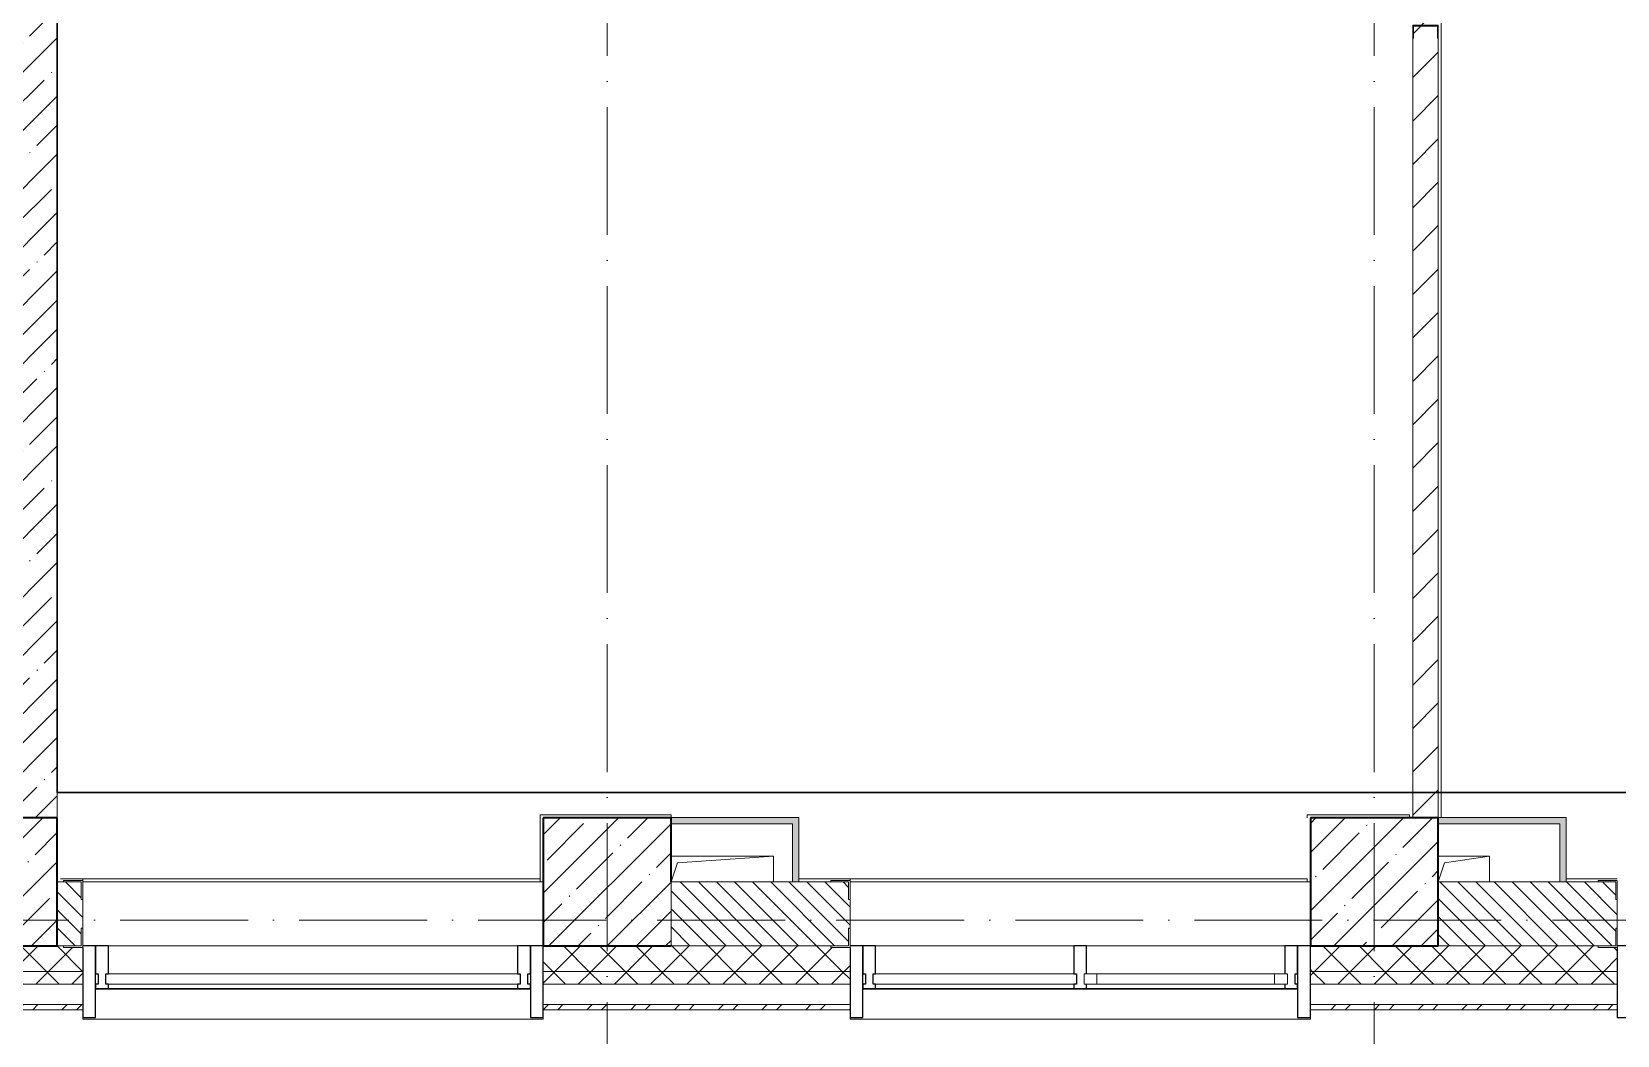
# Model space of a CAD drawing. Header units: millimetres. Extents: x -17017 to 628417, y -109036 to 199237.
# Drawn here: x 7080 to 13280, y -106665 to -102740 of the extents above; entities that cross this region are included whole.
import ezdxf

# ---------------------------------------------------------------- set-up
doc = ezdxf.new("R2010")
doc.units = ezdxf.units.MM
doc.linetypes.add('50_200_ШТРИХ_1Т_ш5_п1_п1_', pattern=[700, 500, -100, 0, -100])
doc.linetypes.add('Штрих короткий', pattern=[300, 150, -150])
for name, color, linetype, lineweight in [('0-1', 7, 'Continuous', 5), ('0-2', 7, 'Continuous', 9), ('Импосты витража', 7, 'Continuous', 9), ('Импосты витража-1', 7, 'Continuous', 25), ('Каркас_Импост', 7, 'Continuous', 13), ('Каркас_Импост-1', 7, 'Continuous', 9), ('Несущие колонны', 7, 'Continuous', 9), ('Несущие колонны-1', 7, 'Continuous', 35), ('Обобщенные модели', 7, 'Continuous', 9), ('Общие ребра', 7, 'Continuous', 9), ('Окна', 7, 'Continuous', 9), ('Оси-2', 7, '50_200_ШТРИХ_1Т_ш5_п1_п1_', 9), ('Остекление-1', 7, 'Continuous', 9), ('Перемычка-1', 7, 'Штрих короткий', 9), ('Стены', 7, 'Continuous', 9), ('Стены-1', 7, 'Continuous', 13), ('стяжа', 7, 'Continuous', 30), ('Штриховка разреза-1', 7, 'Continuous', 9)]:
    doc.layers.add(name, color=color, linetype=linetype, lineweight=lineweight)
doc.layers.add('Штриховка разреза-4', color=1, linetype='Continuous', lineweight=9, true_color=0xff0000)
doc.layers.get('0-2').off()
pattern_1 = [(45, (0, 0), (-114.0493, 114.0493), []), (45, (114.05, 0), (-114.0493, 114.0493), [201.612, -40.322, 3.353, -36.97])]
pattern_2 = [(45, (0, 0), (-70.71068, 70.71068), []), (135, (0, 0), (-70.71068, -70.71068), [])]
pattern_3 = [(135, (0, 0), (-35.35534, -35.35534), [])]

# ---------------------------------------------------------------- blocks, each defined once
blk = doc.blocks.new('ось2эт')
at = {"layer": 'Оси-2'}
for p, q in [((9329.9, -108435.9), (9329.9, -54635.1)), ((12329.9, -108435.9), (12329.9, -54635.1)), ((96138.3, -106215.3), (-12388.8, -106215.3))]:
    blk.add_line(p, q, dxfattribs=at)
blk = doc.blocks.new('BSC_Колонна _Прямоугольная - 500х500-V70-АИ2_02_План отделки стен 2-го этажа _Часть 2_')
at = {"layer": 'Несущие колонны'}
h = blk.add_hatch(dxfattribs=at)
h.set_pattern_fill('FP_78', color=256, style=0, pattern_type=2)
h.set_pattern_definition([(45, (-22400, -150), (-114.0493, 114.0493), []), (45, (-22285.95, -150), (-114.0493, 114.0493), [201.613, -40.323, 3.353, -36.97])])
h.paths.add_polyline_path([(-250, -250), (250, -250), (250, 250), (-250, 250)], flags=0)
at = {"layer": 'Несущие колонны-1'}
for p, q in [((250, 250), (-250, 250)), ((-250, 250), (-250, -250)), ((250, -250), (250, 250)), ((-250, -250), (250, -250))]:
    blk.add_line(p, q, dxfattribs=at)
blk = doc.blocks.new('BSC_Колонна _Прямоугольная - 500х500-V141-АИ2_02_План отделки стен 2-го этажа _Часть 2_')
at = {"layer": 'Несущие колонны'}
h = blk.add_hatch(dxfattribs=at)
h.set_pattern_fill('FP_141', color=256, style=0, pattern_type=2)
h.set_pattern_definition([(45, (-17000, -150), (-114.0493, 114.0493), []), (45, (-16885.95, -150), (-114.0493, 114.0493), [201.612, -40.322, 3.353, -36.97])])
h.paths.add_polyline_path([(-250, -250), (250, -250), (250, 250), (-250, 250)], flags=0)
at = {"layer": 'Несущие колонны-1'}
for p, q in [((250, 250), (-250, 250)), ((-250, 250), (-250, -250)), ((250, -250), (250, 250)), ((-250, -250), (250, -250))]:
    blk.add_line(p, q, dxfattribs=at)
blk = doc.blocks.new('PNS_Панель прямоугольная1 - Нр_Стекло - 40мм-25293744-АИ2_02_План отделки стен 2-го этажа _Часть 2_')
at = {"layer": 'Остекление-1'}
for p, q in [((-800, 40), (800, 40)), ((-810, 0), (810, 0)), ((800, 0), (-800, 0))]:
    blk.add_line(p, q, dxfattribs=at)
blk = doc.blocks.new('Прямоугольный импост - Импост структурный с накладкой - 150мм-25651488-АИ2_02_План отделки стен 2-го этажа _Часть 2_')
at = {"layer": 'Импосты витража'}
for p, q in [((44650, -100), (46250, -100)), ((44650, -267), (46250, -267))]:
    blk.add_line(p, q, dxfattribs=at)
blk = doc.blocks.new('Прямоугольный импост - Импост структурный с накладкой - 150мм-25651501-АИ2_02_План отделки стен 2-го этажа _Часть 2_')
at = {"layer": 'Импосты витража-1'}
for p, q in [((-25, 0), (-25, 17)), ((-25, 17), (25, 17)), ((-15, 0), (-25, 0)), ((-15, -40), (-15, 0)), ((25, 0), (15, 0)), ((15, 0), (15, -40)), ((25, 17), (25, 0)), ((-25, -150), (-25, -40)), ((-25, -40), (-15, -40)), ((15, -40), (25, -40)), ((25, -40), (25, -150)), ((25, -150), (-25, -150))]:
    blk.add_line(p, q, dxfattribs=at)
blk = doc.blocks.new('PNS_Панель прямоугольная2 - Нр_Стекло - 40мм-26243474-АИ2_02_План отделки стен 2-го этажа _Часть 2_')
at = {"layer": 'Каркас_Импост'}
for p, q in [((-397.5, 0), (-397.5, 40)), ((-397.5, 40), (-347.5, 40)), ((-347.5, 40), (-347.5, 0)), ((397.5, 40), (347.5, 40)), ((347.5, 40), (347.5, 0)), ((397.5, 0), (397.5, 40)), ((-347.5, 0), (-397.5, 0)), ((347.5, 0), (397.5, 0))]:
    blk.add_line(p, q, dxfattribs=at)
at = {"layer": 'Каркас_Импост-1'}
for p, q in [((-347.5, 40), (347.5, 40)), ((-347.5, 0), (347.5, 0))]:
    blk.add_line(p, q, dxfattribs=at)
blk = doc.blocks.new('Прямоугольный импост - Импост структурный с накладкой - 150мм-25647633-АИ2_02_План отделки стен 2-го этажа _Часть 2_')
at = {"layer": 'Импосты витража-1'}
for p, q in [((-25, 0), (-25, 17)), ((-25, 17), (25, 17)), ((-15, 0), (-25, 0)), ((-15, -40), (-15, 0)), ((25, 17), (25, 0)), ((-25, -150), (-25, -40)), ((-25, -40), (-15, -40)), ((25, -40), (25, -150)), ((25, -150), (-25, -150))]:
    blk.add_line(p, q, dxfattribs=at)
blk = doc.blocks.new('Прямоугольный импост - Импост структурный с накладкой - 150мм-25647642-АИ2_02_План отделки стен 2-го этажа _Часть 2_')
at = {"layer": 'Импосты витража'}
for p, q in [((42475, -100), (43250, -100)), ((42475, -267), (43250, -267))]:
    blk.add_line(p, q, dxfattribs=at)
blk = doc.blocks.new('Прямоугольный импост - Импост структурный с накладкой - 150мм-V150-АИ2_02_План отделки стен 2-го этажа _Часть 2_')
at = {"layer": 'Импосты витража-1'}
for p, q in [((-25, 0), (-25, 17)), ((-25, 17), (25, 17)), ((25, 0), (15, 0)), ((15, 0), (15, -40)), ((25, 17), (25, 0)), ((-25, -150), (-25, -40)), ((15, -40), (25, -40)), ((25, -40), (25, -150)), ((25, -150), (-25, -150))]:
    blk.add_line(p, q, dxfattribs=at)
blk = doc.blocks.new('PNS_Панель прямоугольная1 - Нр_Стекло - 40мм-25259299-АИ2_02_План отделки стен 2-го этажа _Часть 2_')
at = {"layer": 'Остекление-1'}
for p, q in [((-387.5, 40), (387.5, 40)), ((-397.5, 0), (397.5, 0)), ((387.5, 0), (-387.5, 0))]:
    blk.add_line(p, q, dxfattribs=at)
blk = doc.blocks.new('Прямоугольный импост - Импост структурный с накладкой - 150мм-25647644-АИ2_02_План отделки стен 2-го этажа _Часть 2_')
at = {"layer": 'Импосты витража-1'}
for p, q in [((-25, 0), (-25, 17)), ((-25, 17), (25, 17)), ((-15, 0), (-25, 0)), ((-15, -40), (-15, 0)), ((25, 0), (15, 0)), ((15, 0), (15, -40)), ((25, 17), (25, 0)), ((-25, -150), (-25, -40)), ((-25, -40), (-15, -40)), ((15, -40), (25, -40)), ((25, -40), (25, -150)), ((25, -150), (-25, -150))]:
    blk.add_line(p, q, dxfattribs=at)
blk = doc.blocks.new('Прямоугольный импост - Откос НВФ_50х280 мм-V159-АИ2_02_План отделки стен 2-го этажа _Часть 2_')
at = {"layer": 'Импосты витража-1'}
for p, q in [((-50, 130), (0, 130)), ((-50, -150), (-50, 130)), ((0, 130), (0, -150)), ((0, -150), (-50, -150))]:
    blk.add_line(p, q, dxfattribs=at)
blk = doc.blocks.new('Прямоугольный импост - Откос НВФ_50х280 мм-25995273-АИ2_02_План отделки стен 2-го этажа _Часть 2_')
at = {"layer": 'Импосты витража-1'}
for p, q in [((0, 130), (-50, 130)), ((-50, 130), (-50, -150)), ((0, -144), (0, 130)), ((-50, -150), (0, -150))]:
    blk.add_line(p, q, dxfattribs=at)
blk = doc.blocks.new('Прямоугольный импост - Откос НВФ_50х280 мм-V161-АИ2_02_План отделки стен 2-го этажа _Часть 2_')
at = {"layer": 'Импосты витража-1'}
for p, q in [((-50, 130), (0, 130)), ((-50, -150), (-50, 130)), ((0, 130), (0, -150)), ((0, -150), (-50, -150))]:
    blk.add_line(p, q, dxfattribs=at)
blk = doc.blocks.new('Прямоугольный импост - Откос НВФ_50х280 мм-25993838-АИ2_02_План отделки стен 2-го этажа _Часть 2_')
at = {"layer": 'Импосты витража-1'}
for p, q in [((0, 130), (-50, 130)), ((-50, 130), (-50, -150)), ((0, -144), (0, 130)), ((-50, -150), (0, -150))]:
    blk.add_line(p, q, dxfattribs=at)
blk = doc.blocks.new('Проем_Дверь_Прямоугольный - 1800х2700h_оконные проемы-25805030-АИ2_02_План отделки стен 2-го этажа _Часть 2_')
at = {"layer": 'Перемычка-1'}
for p, q in [((900, 125), (-900, 125)), ((900, -125), (-900, -125))]:
    blk.add_line(p, q, dxfattribs=at)
blk = doc.blocks.new('Фахверк_СКБ_Уголок - 250_2700_1-27501432-АИ2_02_План отделки стен 2-го этажа _Часть 2_')
at = {"layer": 'Обобщенные модели'}
for p, q in [((200, 181), (125, 181)), ((125, 181), (125, 106)), ((131, 106), (131, 175)), ((131, 175), (200, 175)), ((200, 175), (200, 181)), ((125, 106), (131, 106)), ((131, -6), (125, -6)), ((125, -6), (125, -81)), ((131, -75), (131, -6)), ((125, -81), (200, -81)), ((200, -75), (131, -75)), ((200, -81), (200, -75))]:
    blk.add_line(p, q, dxfattribs=at)
blk = doc.blocks.new('Фахверк_СКБ_Уголок - 250_2700-27497298-АИ2_02_План отделки стен 2-го этажа _Часть 2_')
at = {"layer": 'Обобщенные модели'}
for p, q in [((200, 181), (125, 181)), ((125, 181), (125, 106)), ((131, 106), (131, 175)), ((131, 175), (200, 175)), ((200, 175), (200, 181)), ((125, 106), (131, 106)), ((131, -6), (125, -6)), ((125, -6), (125, -81)), ((131, -75), (131, -6)), ((125, -81), (200, -81)), ((200, -75), (131, -75)), ((200, -81), (200, -75))]:
    blk.add_line(p, q, dxfattribs=at)
blk = doc.blocks.new('154_Фахверк_СКБ_Швеллер - Тип_100_3550-28487752-АИ2_02_План отделки стен 2-го этажа _Часть 2_')
at = {"layer": 'Обобщенные модели'}
for p, q in [((175, 50), (125, 50)), ((125, 50), (125, -50)), ((128, 47), (175, 47)), ((128, -47), (128, 47)), ((175, 47), (175, 50)), ((125, -50), (175, -50)), ((175, -47), (128, -47)), ((175, -50), (175, -47))]:
    blk.add_line(p, q, dxfattribs=at)
blk = doc.blocks.new('AR_Отверстие прямоугольное _в плите_ - AR_Отверстие прямоугольное _в плите_-30511394-АИ2_02_План отделки стен 2-го этажа _Часть 2_')
at = {"layer": 'Обобщенные модели'}
for p, q in [((200, 50), (-200, 50)), ((-200, -50), (-175, 25)), ((-175, 25), (200, 50)), ((200, -50), (200, 50))]:
    blk.add_line(p, q, dxfattribs=at)
blk = doc.blocks.new('AR_Отверстие прямоугольное _в плите_ - AR_Отверстие прямоугольное _в плите_-30510712-АИ2_02_План отделки стен 2-го этажа _Часть 2_')
at = {"layer": 'Обобщенные модели'}
for p, q in [((100, 50), (-100, 50)), ((-100, -50), (-75, 25)), ((-75, 25), (100, 50)), ((100, -50), (100, 50))]:
    blk.add_line(p, q, dxfattribs=at)
blk = doc.blocks.new('Отлив_СКБ - Отлив витража_120_НВФ-31885687-АИ2_02_План отделки стен 2-го этажа _Часть 2_')
at = {"layer": 'Окна'}
for p, q in [((1750, -2), (50, -2)), ((0, -120), (0, -113)), ((0, -120), (1800, -120)), ((1800, -113), (1800, -120))]:
    blk.add_line(p, q, dxfattribs=at)
blk = doc.blocks.new('0125-Р-ОО-Ш2-АР-о_23_10_2024_rvt-1-АИ2_02_План отделки стен 2-го этажа _Часть 2_')
at = {"layer": 'Несущие колонны'}
h = blk.add_hatch(dxfattribs=at)
h.set_pattern_fill('FP_1', color=256, style=0, pattern_type=2)
h.set_pattern_definition(pattern_1)
h.paths.add_polyline_path([(19255.1, -100), (19650, -100), (19650, 400), (19150, 400), (19150, -100)], flags=0)
at = {"layer": 'Штриховка разреза-1'}
h = blk.add_hatch(dxfattribs=at)
h.set_pattern_fill('FP_1', color=256, style=0, pattern_type=2)
h.set_pattern_definition(pattern_1)
h.paths.add_polyline_path([(17250, 400), (17250, 7400), (17000, 7400), (17000, 400)], flags=0)
h = blk.add_hatch(dxfattribs=at)
h.set_pattern_fill('FP_3', color=256, style=0, pattern_type=2)
h.set_pattern_definition([(45, (0, 0), (-84.8528, 84.8528), [])])
h.paths.add_polyline_path([(22550, 400), (22650, 400), (22650, 3450), (22647, 3450), (22647, 3497), (22553, 3497), (22553, 3450), (22550, 3450), (22550, 1416.9)], flags=0)
h.paths.add_polyline_path([(22650, 3500), (22649.2, 5854), (22642.4, 5854), (22642.4, 5895.5), (22557.6, 5895.5), (22557.6, 5854), (22550, 5854), (22550, 3500), (22647, 3500)], flags=0)
h.paths.add_polyline_path([(22647, 7053), (22647, 7100), (22553, 7100), (22553, 7053), (22644, 7053)], flags=0)
h = blk.add_hatch(dxfattribs=at)
h.set_pattern_fill('FP_2', color=256, style=0, pattern_type=2)
h.set_pattern_definition(pattern_3)
h.paths.add_polyline_path([(17250, -100), (17344, -100), (17344, -31), (17350, -31), (17350, 81), (17344, 81), (17344, 150), (17250, 150), (17250, -6)], flags=0)
h = blk.add_hatch(dxfattribs=at)
h.set_pattern_fill('FP_2', color=256, style=0, pattern_type=2)
h.set_pattern_definition(pattern_3)
h.paths.add_polyline_path([(20275, -100), (20344, -100), (20344, -31), (20350, -31), (20350, 81), (20344, 81), (20344, 150), (19650, 150), (19650, -100), (20187, -100)], flags=0)
h = blk.add_hatch(dxfattribs=at)
h.set_pattern_fill('FP_2', color=256, style=0, pattern_type=2)
h.set_pattern_definition(pattern_3)
h.paths.add_polyline_path([(25779, -100), (26344, -100), (26344, -31), (26350, -31), (26350, 81), (26344, 81), (26344, 150), (25156, 150), (25156, 81), (25150, 81), (25150, -31), (25156, -31), (25156, -100), (25313, -100)], flags=0)
h.paths.add_polyline_path([(23344, -100), (23344, -31), (23350, -31), (23350, 81), (23344, 81), (23344, 150), (22650, 150), (22650, -100), (23275, -100)], flags=0)
h = blk.add_hatch(dxfattribs=at)
h.set_pattern_fill('FP_81', color=256, style=0, pattern_type=2)
h.set_pattern_definition(pattern_2)
h.paths.add_polyline_path([(103134.1, -200), (103600, -200), (103600, -100), (94575, -100), (94575, -106), (94500, -106), (94500, -200), (102202.1, -200)], flags=0)
h.paths.add_polyline_path([(91850, -200), (92700, -200), (92700, -106), (92625, -106), (92625, -100), (84750, -100), (84750, -200), (91350, -200)], flags=0)
h.paths.add_polyline_path([(83562.3, -200), (83750, -200), (83750, -100), (82625, -100), (82625, -106), (82550, -106), (82550, -200), (83250, -200)], flags=0)
h.paths.add_polyline_path([(74750, -200), (74750, -100), (73425, -100), (73425, -106), (73350, -106), (73350, -200), (74242.4, -200)], flags=0)
h.paths.add_polyline_path([(71446.5, -200), (71550, -200), (71550, -106), (71475, -106), (71475, -100), (70425, -100), (70425, -106), (70350, -106), (70350, -200), (71200, -200)], flags=0)
h.paths.add_polyline_path([(67718.5, -200), (68549.7, -200), (68549.7, -106), (68475, -106), (68475, -100), (67425, -100), (67425, -106), (67350, -106), (67350, -200)], flags=0)
h.paths.add_polyline_path([(64700, -200), (65550, -200), (65550, -106), (65475, -106), (65475, -100), (64425, -100), (64425, -106), (64350, -106), (64350, -200), (64456.5, -200)], flags=0)
h.paths.add_polyline_path([(62550, -200), (62550, -106), (62475, -106), (62475, -100), (61425, -100), (61425, -106), (61350, -106), (61350, -200), (62126.6, -200)], flags=0)
h.paths.add_polyline_path([(56534.6, -200), (56550, -200), (56550, -106), (56475, -106), (56475, -100), (55425, -100), (55425, -106), (55350, -106), (55350, -200), (56200, -200)], flags=0)
h.paths.add_polyline_path([(53272.7, -200), (53550, -200), (53550, -106), (53475, -106), (53475, -100), (52425, -100), (52425, -106), (52350, -106), (52350, -200), (52806.7, -200)], flags=0)
h.paths.add_polyline_path([(50550, -200), (50550, -106), (50475, -106), (50475, -100), (49425, -100), (49425, -106), (49350, -106), (49350, -200), (50010.7, -200)], flags=0)
h.paths.add_polyline_path([(47475, -200), (47550, -200), (47550, -106), (47475, -106), (47475, -100), (46425, -100), (46425, -106), (46350, -106), (46350, -200), (47214.7, -200)], flags=0)
h.paths.add_polyline_path([(44550, -200), (44550, -106), (44475, -106), (44475, -100), (43425, -100), (43425, -106), (43350, -106), (43350, -200), (44418.8, -200)], flags=0)
h.paths.add_polyline_path([(40700, -200), (41550, -200), (41550, -106), (41475, -105.4), (41475, -100), (40150, -100), (40150, -200), (40690.8, -200)], flags=0)
h.paths.add_polyline_path([(38344, -200), (38350, -200), (38350, -106), (38275, -106), (38275, -100), (37150, -100), (37150, -200), (38275, -200)], flags=0)
h.paths.add_polyline_path([(35350, -200), (35350, -106), (35275, -106), (35275, -100), (34225, -100), (34225, -106), (34150, -106), (34150, -200), (35344, -200)], flags=0)
h.paths.add_polyline_path([(32275, -200), (32350, -200), (32350, -106), (32275, -106), (32275, -100), (31150, -100), (31150, -200), (31650, -200)], flags=0)
h.paths.add_polyline_path([(29350, -200), (29350, -106), (29275, -106), (29275, -100), (28150, -100), (28150, -200), (29344, -200)], flags=0)
h.paths.add_polyline_path([(25779, -200), (26350, -200), (26350, -106), (26275, -106), (26275, -100), (25225, -100), (25225, -106), (25150, -106), (25150, -200), (25313, -200)], flags=0)
h.paths.add_polyline_path([(22650, -200), (23350, -200), (23350, -106), (23275, -106), (23275, -100), (22150, -100), (22150, -200)], flags=0)
h.paths.add_polyline_path([(19255.1, -200), (20350, -200), (20350, -106), (20275, -106), (20275, -100), (19150, -100), (19150, -200)], flags=0)
h.paths.add_polyline_path([(16459.1, -200), (17350, -200), (17350, -106), (17275, -106), (17275, -100), (16225, -100), (16225, -106), (16150, -106), (16150, -200)], flags=0)
h.paths.add_polyline_path([(14595.1, -200), (15150, -200), (15150, -106), (15075, -106), (15075, -100), (9825, -100), (9825, -106), (9750, -106), (9750, -200), (13663.1, -200)], flags=0)
h.paths.add_polyline_path([(8150, -200), (8750, -200), (8750, -106), (8675, -106), (8675, -100), (-100, -100), (-100, -200), (8071.2, -200)], flags=0)
h = blk.add_hatch(dxfattribs=at)
h.set_pattern_fill('FP_81', color=256, style=0, pattern_type=2)
h.set_pattern_definition(pattern_2)
h.paths.add_polyline_path([(103600, -250), (103700, -250), (103700, -200), (94500, -200), (94500, -250), (103134.1, -250)], flags=0)
h.paths.add_polyline_path([(91950.2, -250), (92700, -250), (92700, -200), (84750, -200), (84750, -250), (91018.2, -250)], flags=0)
h.paths.add_polyline_path([(83562.3, -250), (83750, -250), (83750, -200), (82550, -200), (82550, -250), (82630.3, -250)], flags=0)
h.paths.add_polyline_path([(74242.4, -250), (74750, -250), (74750, -200), (73350, -200), (73350, -250), (73776.4, -250)], flags=0)
h.paths.add_polyline_path([(70350, -250), (71550, -250), (71550, -200), (70350, -200)], flags=0)
h.paths.add_polyline_path([(68549.7, -250), (68549.7, -200), (67350, -200), (67350, -250), (67718.5, -250)], flags=0)
h.paths.add_polyline_path([(64350, -250), (65550, -250), (65550, -200), (64350, -200)], flags=0)
h.paths.add_polyline_path([(62550, -250), (62550, -200), (61350, -200), (61350, -250), (62126.6, -250)], flags=0)
h.paths.add_polyline_path([(56550, -250), (56550, -200), (55350, -200), (55350, -250), (56534.6, -250)], flags=0)
h.paths.add_polyline_path([(53550, -250), (53550, -200), (52350, -200), (52350, -250), (53272.7, -250)], flags=0)
h.paths.add_polyline_path([(50550, -250), (50550, -200), (49350, -200), (49350, -250), (50010.7, -250)], flags=0)
h.paths.add_polyline_path([(47214.7, -250), (47550, -250), (47550, -200), (46350, -200), (46350, -250), (46748.7, -250)], flags=0)
h.paths.add_polyline_path([(43486.8, -250), (44550, -250), (44550, -200), (43350, -200), (43350, -250)], flags=0)
h.paths.add_polyline_path([(41550, -250), (41550, -200), (40150, -200), (40150, -250), (40690.8, -250)], flags=0)
h.paths.add_polyline_path([(37894.8, -250), (38350, -250), (38350, -200), (37150, -200), (37150, -250)], flags=0)
h.paths.add_polyline_path([(35098.9, -250), (35350, -250), (35350, -200), (34150, -200), (34150, -250), (34166.9, -250)], flags=0)
h.paths.add_polyline_path([(32302.9, -250), (32350, -250), (32350, -200), (31150, -200), (31150, -250), (31370.9, -250)], flags=0)
h.paths.add_polyline_path([(29040.9, -250), (29350, -250), (29350, -200), (28150, -200), (28150, -250), (28575, -250)], flags=0)
h.paths.add_polyline_path([(25313, -250), (26350, -250), (26350, -200), (25150, -200), (25150, -250)], flags=0)
h.paths.add_polyline_path([(22983, -250), (23350, -250), (23350, -200), (22150, -200), (22150, -250)], flags=0)
h.paths.add_polyline_path([(20350, -250), (20350, -200), (19150, -200), (19150, -250), (20187, -250)], flags=0)
h.paths.add_polyline_path([(17350, -250), (17350, -200), (16150, -200), (16150, -250), (16459.1, -250)], flags=0)
h.paths.add_polyline_path([(14595.1, -250), (15150, -250), (15150, -200), (9750, -200), (9750, -250), (13663.1, -250)], flags=0)
h.paths.add_polyline_path([(8537.2, -250), (8750, -250), (8750, -200), (-200, -200), (-200, -250), (8071.2, -250)], flags=0)
h = blk.add_hatch(dxfattribs=at)
h.set_pattern_fill('FP_80', color=256, style=0, pattern_type=2)
h.set_pattern_definition([(45, (0, 0), (-85.5366, 85.5366), []), (45, (57.02, 0), (-85.5366, 85.5366), [])])
h.paths.add_polyline_path([(40665, -350), (40665, -330), (40151, -330), (40151, -350)], flags=0)
h.paths.add_polyline_path([(38350, -350), (38350, -330), (37150, -330), (37150, -350), (37894.8, -350)], flags=0)
h.paths.add_polyline_path([(35350, -350), (35350, -330), (34151, -330), (34151, -350), (35098.9, -350)], flags=0)
h.paths.add_polyline_path([(31370.9, -350), (32350, -350), (32350, -330), (31150, -330), (31150, -350)], flags=0)
h.paths.add_polyline_path([(29040.9, -350), (29350, -350), (29350, -330), (28151, -330), (28151, -350), (28575, -350)], flags=0)
h.paths.add_polyline_path([(26245, -350), (26350, -350), (26350, -330), (25150, -330), (25150, -350), (25779, -350)], flags=0)
h.paths.add_polyline_path([(23350, -350), (23350, -330), (22150, -330), (22150, -350), (22983, -350)], flags=0)
h.paths.add_polyline_path([(20187, -350), (20350, -350), (20350, -330), (19150, -330), (19150, -350), (19255.1, -350)], flags=0)
h.paths.add_polyline_path([(17350, -350), (17350, -330), (16150, -330), (16150, -350), (16459.1, -350)], flags=0)
h.paths.add_polyline_path([(15150, -350), (15150, -330), (9750, -330), (9750, -350), (14595.1, -350)], flags=0)
h.paths.add_polyline_path([(8071.2, -350), (8750, -350), (8750, -330), (-330, -330), (-330, -350), (7139.2, -350)], flags=0)
at = {"layer": 'Несущие колонны'}
blk.add_line((19650, -100), (19650, 150), dxfattribs=at)
at = {"layer": 'Несущие колонны-1'}
for p, q in [((19650, 400), (19150, 400)), ((19150, 400), (19150, -100)), ((19650, 150), (19650, 400)), ((19150, -100), (19650, -100))]:
    blk.add_line(p, q, dxfattribs=at)
at = {"layer": 'Общие ребра'}
for p, q in [((20275, -100), (19650, -100)), ((19650, -100), (20275, -100)), ((23275, -100), (22650, -100)), ((22650, -100), (23275, -100)), ((16150, -200), (17350, -200)), ((19150, -200), (20350, -200)), ((22150, -200), (23350, -200)), ((16150, -250), (17350, -250)), ((19150, -250), (20350, -250)), ((22150, -250), (23350, -250))]:
    blk.add_line(p, q, dxfattribs=at)
at = {"layer": 'Стены'}
for p, q in [((17350, 150), (19138, 150)), ((19650, 150), (19650, -100)), ((20350, 150), (22150, 150))]:
    blk.add_line(p, q, dxfattribs=at)
at = {"layer": 'Стены-1'}
for p, q in [((17250, 400), (17250, 7400)), ((22550, 3450), (22550, 400)), ((22650, 400), (22650, 3450)), ((17275, 150), (17250, 150)), ((20275, 150), (19650, 150)), ((23275, 150), (22650, 150)), ((17350, -31), (17350, 81)), ((20350, -31), (20350, 81)), ((23350, -31), (23350, 81)), ((17275, -100), (17250, -100)), ((17250, -100), (17275, -100)), ((17350, -330), (17350, -106)), ((19650, -100), (19150, -100)), ((19150, -100), (19150, -330)), ((20350, -330), (20350, -106)), ((22150, -100), (22150, -330)), ((23350, -330), (23350, -106)), ((16150, -330), (17350, -330)), ((17350, -330), (16150, -330)), ((16150, -350), (17350, -350)), ((17350, -350), (17350, -330)), ((19150, -330), (20350, -330)), ((20350, -330), (19150, -330)), ((19150, -330), (19150, -350)), ((19150, -350), (20350, -350)), ((20350, -350), (20350, -330)), ((22150, -330), (23350, -330)), ((23350, -330), (22150, -330)), ((22150, -330), (22150, -350)), ((22150, -350), (23350, -350)), ((23350, -350), (23350, -330))]:
    blk.add_line(p, q, dxfattribs=at)
at = {"layer": '0-2'}
for name, p, rotation in [('154_Фахверк_СКБ_Швеллер - Тип_100_3550-28487752-АИ2_02_План отделки стен 2-го этажа _Часть 2_', (22600, 3625), 269.9999999999999), ('Фахверк_СКБ_Уголок - 250_2700_1-27501432-АИ2_02_План отделки стен 2-го этажа _Часть 2_', (17475, 75), 180), ('Проем_Дверь_Прямоугольный - 1800х2700h_оконные проемы-25805030-АИ2_02_План отделки стен 2-го этажа _Часть 2_', (18250, 25), 180), ('Фахверк_СКБ_Уголок - 250_2700-27497298-АИ2_02_План отделки стен 2-го этажа _Часть 2_', (20475, 75), 180), ('Фахверк_СКБ_Уголок - 250_2700-27497298-АИ2_02_План отделки стен 2-го этажа _Часть 2_', (23475, 75), 180), ('Прямоугольный импост - Откос НВФ_50х280 мм-25995273-АИ2_02_План отделки стен 2-го этажа _Часть 2_', (17350, -250), 180), ('Прямоугольный импост - Откос НВФ_50х280 мм-25993838-АИ2_02_План отделки стен 2-го этажа _Часть 2_', (20350, -250), 180), ('Прямоугольный импост - Откос НВФ_50х280 мм-25993838-АИ2_02_План отделки стен 2-го этажа _Часть 2_', (23350, -250), 180)]:
    blk.add_blockref(name, p, dxfattribs=dict(at, rotation=rotation))
for name, p in [('BSC_Колонна _Прямоугольная - 500х500-V141-АИ2_02_План отделки стен 2-го этажа _Часть 2_', (17000, 150)), ('BSC_Колонна _Прямоугольная - 500х500-V70-АИ2_02_План отделки стен 2-го этажа _Часть 2_', (22400, 150)), ('AR_Отверстие прямоугольное _в плите_ - AR_Отверстие прямоугольное _в плите_-30511394-АИ2_02_План отделки стен 2-го этажа _Часть 2_', (19850, 200)), ('AR_Отверстие прямоугольное _в плите_ - AR_Отверстие прямоугольное _в плите_-30510712-АИ2_02_План отделки стен 2-го этажа _Часть 2_', (22750, 200)), ('Проем_Дверь_Прямоугольный - 1800х2700h_оконные проемы-25805030-АИ2_02_План отделки стен 2-го этажа _Часть 2_', (21250, 25)), ('Прямоугольный импост - Импост структурный с накладкой - 150мм-25651488-АИ2_02_План отделки стен 2-го этажа _Часть 2_', (-27200, 0)), ('Прямоугольный импост - Импост структурный с накладкой - 150мм-25647642-АИ2_02_План отделки стен 2-го этажа _Часть 2_', (-22025, 0)), ('Прямоугольный импост - Импост структурный с накладкой - 150мм-25647642-АИ2_02_План отделки стен 2-го этажа _Часть 2_', (-21200, 0)), ('PNS_Панель прямоугольная1 - Нр_Стекло - 40мм-25293744-АИ2_02_План отделки стен 2-го этажа _Часть 2_', (18250, -250)), ('PNS_Панель прямоугольная1 - Нр_Стекло - 40мм-25259299-АИ2_02_План отделки стен 2-го этажа _Часть 2_', (20837.5, -250)), ('PNS_Панель прямоугольная2 - Нр_Стекло - 40мм-26243474-АИ2_02_План отделки стен 2-го этажа _Часть 2_', (21662.5, -250)), ('Отлив_СКБ - Отлив витража_120_НВФ-31885687-АИ2_02_План отделки стен 2-го этажа _Часть 2_', (17350, -267)), ('Отлив_СКБ - Отлив витража_120_НВФ-31885687-АИ2_02_План отделки стен 2-го этажа _Часть 2_', (20350, -267))]:
    blk.add_blockref(name, p, dxfattribs=at)
at = {"layer": '0-2', "extrusion": (0, 0, -1), "rotation": 180}
for name, p in [('Прямоугольный импост - Импост структурный с накладкой - 150мм-25651501-АИ2_02_План отделки стен 2-го этажа _Часть 2_', (-17425, -250)), ('Прямоугольный импост - Импост структурный с накладкой - 150мм-25651501-АИ2_02_План отделки стен 2-го этажа _Часть 2_', (-19075, -250)), ('Прямоугольный импост - Откос НВФ_50х280 мм-V159-АИ2_02_План отделки стен 2-го этажа _Часть 2_', (-19150, -250)), ('Прямоугольный импост - Импост структурный с накладкой - 150мм-25647644-АИ2_02_План отделки стен 2-го этажа _Часть 2_', (-20425, -250)), ('Прямоугольный импост - Импост структурный с накладкой - 150мм-25647633-АИ2_02_План отделки стен 2-го этажа _Часть 2_', (-21250, -250)), ('Прямоугольный импост - Импост структурный с накладкой - 150мм-V150-АИ2_02_План отделки стен 2-го этажа _Часть 2_', (-22075, -250)), ('Прямоугольный импост - Откос НВФ_50х280 мм-V161-АИ2_02_План отделки стен 2-го этажа _Часть 2_', (-22150, -250))]:
    blk.add_blockref(name, p, dxfattribs=at)
blk = doc.blocks.new('2ч2эт')
at = {"layer": 'Штриховка разреза-4'}
for points in [[(9579.9, -105837.8), (10079.9, -105837.8), (10079.9, -105812.8), (9579.9, -105812.8), (9579.9, -105815.3)], [(12579.9, -105837.8), (13079.9, -105837.8), (13079.9, -105812.8), (12579.9, -105812.8), (12579.9, -105815.3)], [(10079.9, -106065.3), (10079.9, -105837.8), (10054.9, -105837.8), (10054.9, -106065.3)], [(13079.9, -106065.3), (13079.9, -105837.8), (13054.9, -105837.8), (13054.9, -106065.3)]]:
    blk.add_hatch(color=256, dxfattribs=at).paths.add_polyline_path(points, flags=0)
at = {"layer": 'Общие ребра'}
for p, q in [((9579.9, -105812.8), (9579.9, -105815.3)), ((12467.9, -105815.3), (12467.9, -105803.3)), ((12579.9, -105812.8), (12591.9, -105812.8)), ((10079.9, -106053.3), (10079.9, -106065.3)), ((13079.9, -106053.3), (13079.9, -106065.3))]:
    blk.add_line(p, q, dxfattribs=at)
at = {"layer": 'Стены'}
for p, q in [((7279.9, -106053.3), (9067.9, -106053.3)), ((9067.9, -106065.3), (7279.9, -106065.3)), ((10279.9, -106053.3), (12067.9, -106053.3)), ((12067.9, -106065.3), (10279.9, -106065.3)), ((12067.9, -106053.3), (12067.9, -106065.3))]:
    blk.add_line(p, q, dxfattribs=at)
at = {"layer": 'Стены-1'}
for p, q in [((12591.9, -105812.8), (12591.9, -99127.3)), ((12579.9, -102765.3), (12579.9, -105815.3)), ((9579.9, -105803.3), (9067.9, -105803.3)), ((9067.9, -105803.3), (9067.9, -106065.3)), ((9079.9, -105815.3), (9579.9, -105815.3)), ((9079.9, -106065.3), (9079.9, -105815.3)), ((9579.9, -105812.8), (9579.9, -105803.3)), ((10079.9, -105812.8), (9579.9, -105812.8)), ((9579.9, -105815.3), (9579.9, -105837.8)), ((10079.9, -106053.3), (10079.9, -105812.8)), ((12467.9, -105803.3), (12067.9, -105803.3)), ((12067.9, -105803.3), (12067.9, -105815.3)), ((13079.9, -105812.8), (12591.9, -105812.8)), ((13079.9, -106053.3), (13079.9, -105812.8)), ((9579.9, -105837.8), (10054.9, -105837.8)), ((10054.9, -105837.8), (10054.9, -106065.3)), ((12579.9, -105837.8), (13054.9, -105837.8)), ((13054.9, -105837.8), (13054.9, -106065.3)), ((7179.9, -106065.3), (7204.9, -106065.3)), ((7279.9, -106053.3), (7191.9, -106053.3)), ((7279.9, -106059.3), (7279.9, -106053.3)), ((9067.9, -106065.3), (9079.9, -106065.3)), ((10054.9, -106065.3), (10204.9, -106065.3)), ((10279.9, -106053.3), (10079.9, -106053.3)), ((10279.9, -106059.3), (10279.9, -106053.3)), ((13054.9, -106065.3), (13204.9, -106065.3)), ((13279.9, -106053.3), (13079.9, -106053.3))]:
    blk.add_line(p, q, dxfattribs=at)
at = {"layer": '0-1'}
blk.add_blockref('0125-Р-ОО-Ш2-АР-о_23_10_2024_rvt-1-АИ2_02_План отделки стен 2-го этажа _Часть 2_', (-10070.1, -106215.3), dxfattribs=at)

msp = doc.modelspace()

# ---------------------------------------------------------------- linework, layer by layer
at = {"layer": 'стяжа'}
msp.add_lwpolyline([(7179.9, -98915.3), (21579.9, -98915.3), (21579.9, -105715.3), (7179.9, -105715.3)], close=True, dxfattribs=at)

# ---------------------------------------------------------------- block references
for name in ['ось2эт', '2ч2эт']:
    msp.add_blockref(name, (0, 0), dxfattribs=at)

doc.saveas('drawing.dxf')
